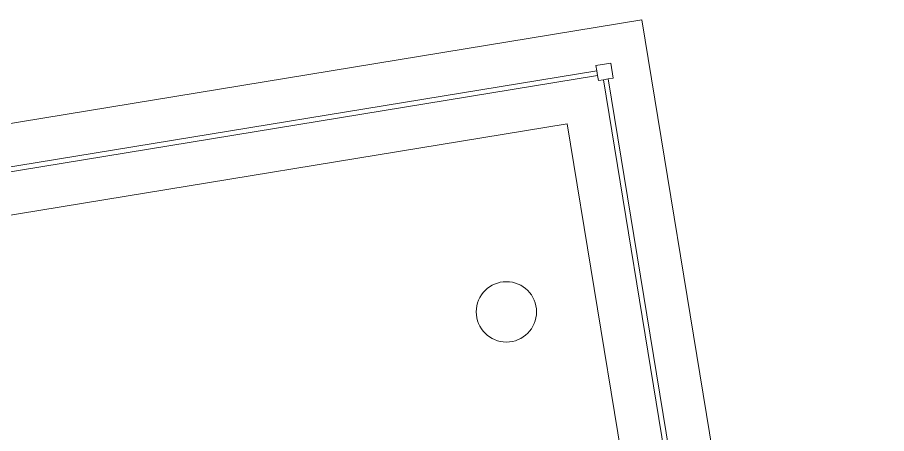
# Model space of a CAD drawing. Header units: metres. Extents: x 2 to 659295185, y -28 to 1124222152.
# Drawn here: x 655543.818 to 655545.259, y 1126447.12 to 1126447.81 of the extents above; entities that cross this region are included whole.
import ezdxf

# ---------------------------------------------------------------- set-up
doc = ezdxf.new("R2010")
doc.units = ezdxf.units.M
doc.header["$MEASUREMENT"] = 0
doc.linetypes.add('DASHDOT', pattern=[1, 0.5, -0.25, 0, -0.25])
doc.layers.get('0').update_dxf_attribs({"linetype": 'CONTINUOUS'})
for name, color, linetype in [('CCSM_C1_CUERPO D.dwg 19-03-12$0$A-PEDESTAL', 4, 'CONTINUOUS'), ('CCSM_C1_CUERPO D.dwg 19-03-12$0$PTOS DE UBIC DE TUBERIAS', 1, 'CONTINUOUS'), ('Numero de manzana', 6, 'CONTINUOUS')]:
    doc.layers.add(name, color=color, linetype=linetype)
doc.layers.add('LOCALES ASIGNADOS', color=41, linetype='DASHDOT', lineweight=0)

# ---------------------------------------------------------------- blocks, each defined once
blk = doc.blocks.new('CCSM_C1_CUERPO D.dwg 19-03-12$0$jardinera nueva')
at = {"color": 8, "linetype": 'Continuous', "lineweight": 5}
for p, q in [((-1005584.5017, 829107.8188), (-1005584.5017, 829110.8188)), ((-1005584.5017, 829110.8188), (-1005581.5017, 829110.8188)), ((-1005584.3517, 829107.8188), (-1005584.3517, 829110.6688)), ((-1005584.3517, 829110.6688), (-1005581.6517, 829110.6688))]:
    blk.add_line(p, q, dxfattribs=at)
at = {"linetype": 'Continuous', "lineweight": 5}
for p, q in [((-1005584.4142, 829110.7563), (-1005584.4392, 829110.7563)), ((-1005584.4392, 829110.7563), (-1005584.4392, 829110.7313)), ((-1005584.4142, 829110.7478), (-1005584.4142, 829110.7563)), ((-1005584.4142, 829110.7478), (-1005581.5892, 829110.7478)), ((-1005584.4142, 829110.7478), (-1005584.4142, 829110.7398)), ((-1005584.4392, 829110.7313), (-1005584.4307, 829110.7313)), ((-1005584.4307, 829107.8438), (-1005584.4307, 829110.7313)), ((-1005584.4227, 829110.7313), (-1005584.4307, 829110.7313)), ((-1005584.4227, 829110.7313), (-1005584.4227, 829107.8438)), ((-1005584.4227, 829110.7313), (-1005584.4142, 829110.7313)), ((-1005581.5892, 829110.7398), (-1005584.4142, 829110.7398)), ((-1005584.4142, 829110.7313), (-1005584.4142, 829110.7398))]:
    blk.add_line(p, q, dxfattribs=at)

msp = doc.modelspace()

# ---------------------------------------------------------------- hatches: boundary and pattern name
at = {"layer": 'LOCALES ASIGNADOS'}
h = msp.add_hatch(color=256, dxfattribs=at)
edge = h.paths.add_edge_path()
edge.add_line((655523.1959, 1126484.6977), (655511.4574, 1126482.7737))
edge.add_arc((492466.1192, 1099756.7687), 165221.2506, 9.306558127, 9.309002861, ccw=False)
edge.add_line((655512.5976, 1126475.8167), (655524.4397, 1126477.7575))
edge.add_arc((655211.3975, 1126425.2356), 317.4177, 9.524316, 10.79705)
h = msp.add_hatch(color=256, dxfattribs=at)
edge = h.paths.add_edge_path()
edge.add_arc((219491.1056, 1054914.3756), 441878.9229, 9.308049718, 9.309563548, ccw=False)
edge.add_line((655551.8097, 1126384.9626), (655564.5398, 1126387.0492))
edge.add_line((655564.5398, 1126387.0492), (655562.5867, 1126398.9652))
edge.add_line((655562.5867, 1126398.9652), (655552.3922, 1126397.2942))
edge.add_line((655552.3922, 1126397.2942), (655552.4569, 1126396.8995))
edge.add_line((655552.4569, 1126396.8995), (655549.9212, 1126396.4839))
h = msp.add_hatch(color=256, dxfattribs=at)
edge = h.paths.add_edge_path()
edge.add_line((655513.5683, 1126469.8955), (655525.4103, 1126471.8365))
edge.add_arc((823004.9948, 1153921.5169), 169714.1602, 189.307944851, 189.309970477)
edge.add_line((655526.3809, 1126465.9155), (655514.5388, 1126463.9745))
edge.add_line((655514.5388, 1126463.9745), (655513.5683, 1126469.8955))

# ---------------------------------------------------------------- linework, layer by layer
at = {"layer": 'CCSM_C1_CUERPO D.dwg 19-03-12$0$PTOS DE UBIC DE TUBERIAS', "lineweight": 5}
msp.add_circle((655544.6285, 1126447.3222), 0.05, dxfattribs=at)
msp.add_circle((655544.6285, 1126447.3222), 0.05, dxfattribs=at)
at = {"layer": 'Numero de manzana', "lineweight": -2}
msp.add_circle((655575.4972, 1126468.5723), 47.2457, dxfattribs=at)

# ---------------------------------------------------------------- block references
at = {"layer": 'CCSM_C1_CUERPO D.dwg 19-03-12$0$A-PEDESTAL', "lineweight": 5, "rotation": 279.3084512403557}
msp.add_blockref('CCSM_C1_CUERPO D.dwg 19-03-12$0$jardinera nueva', (4.5466, -3.19), dxfattribs=at)

doc.saveas('drawing.dxf')
